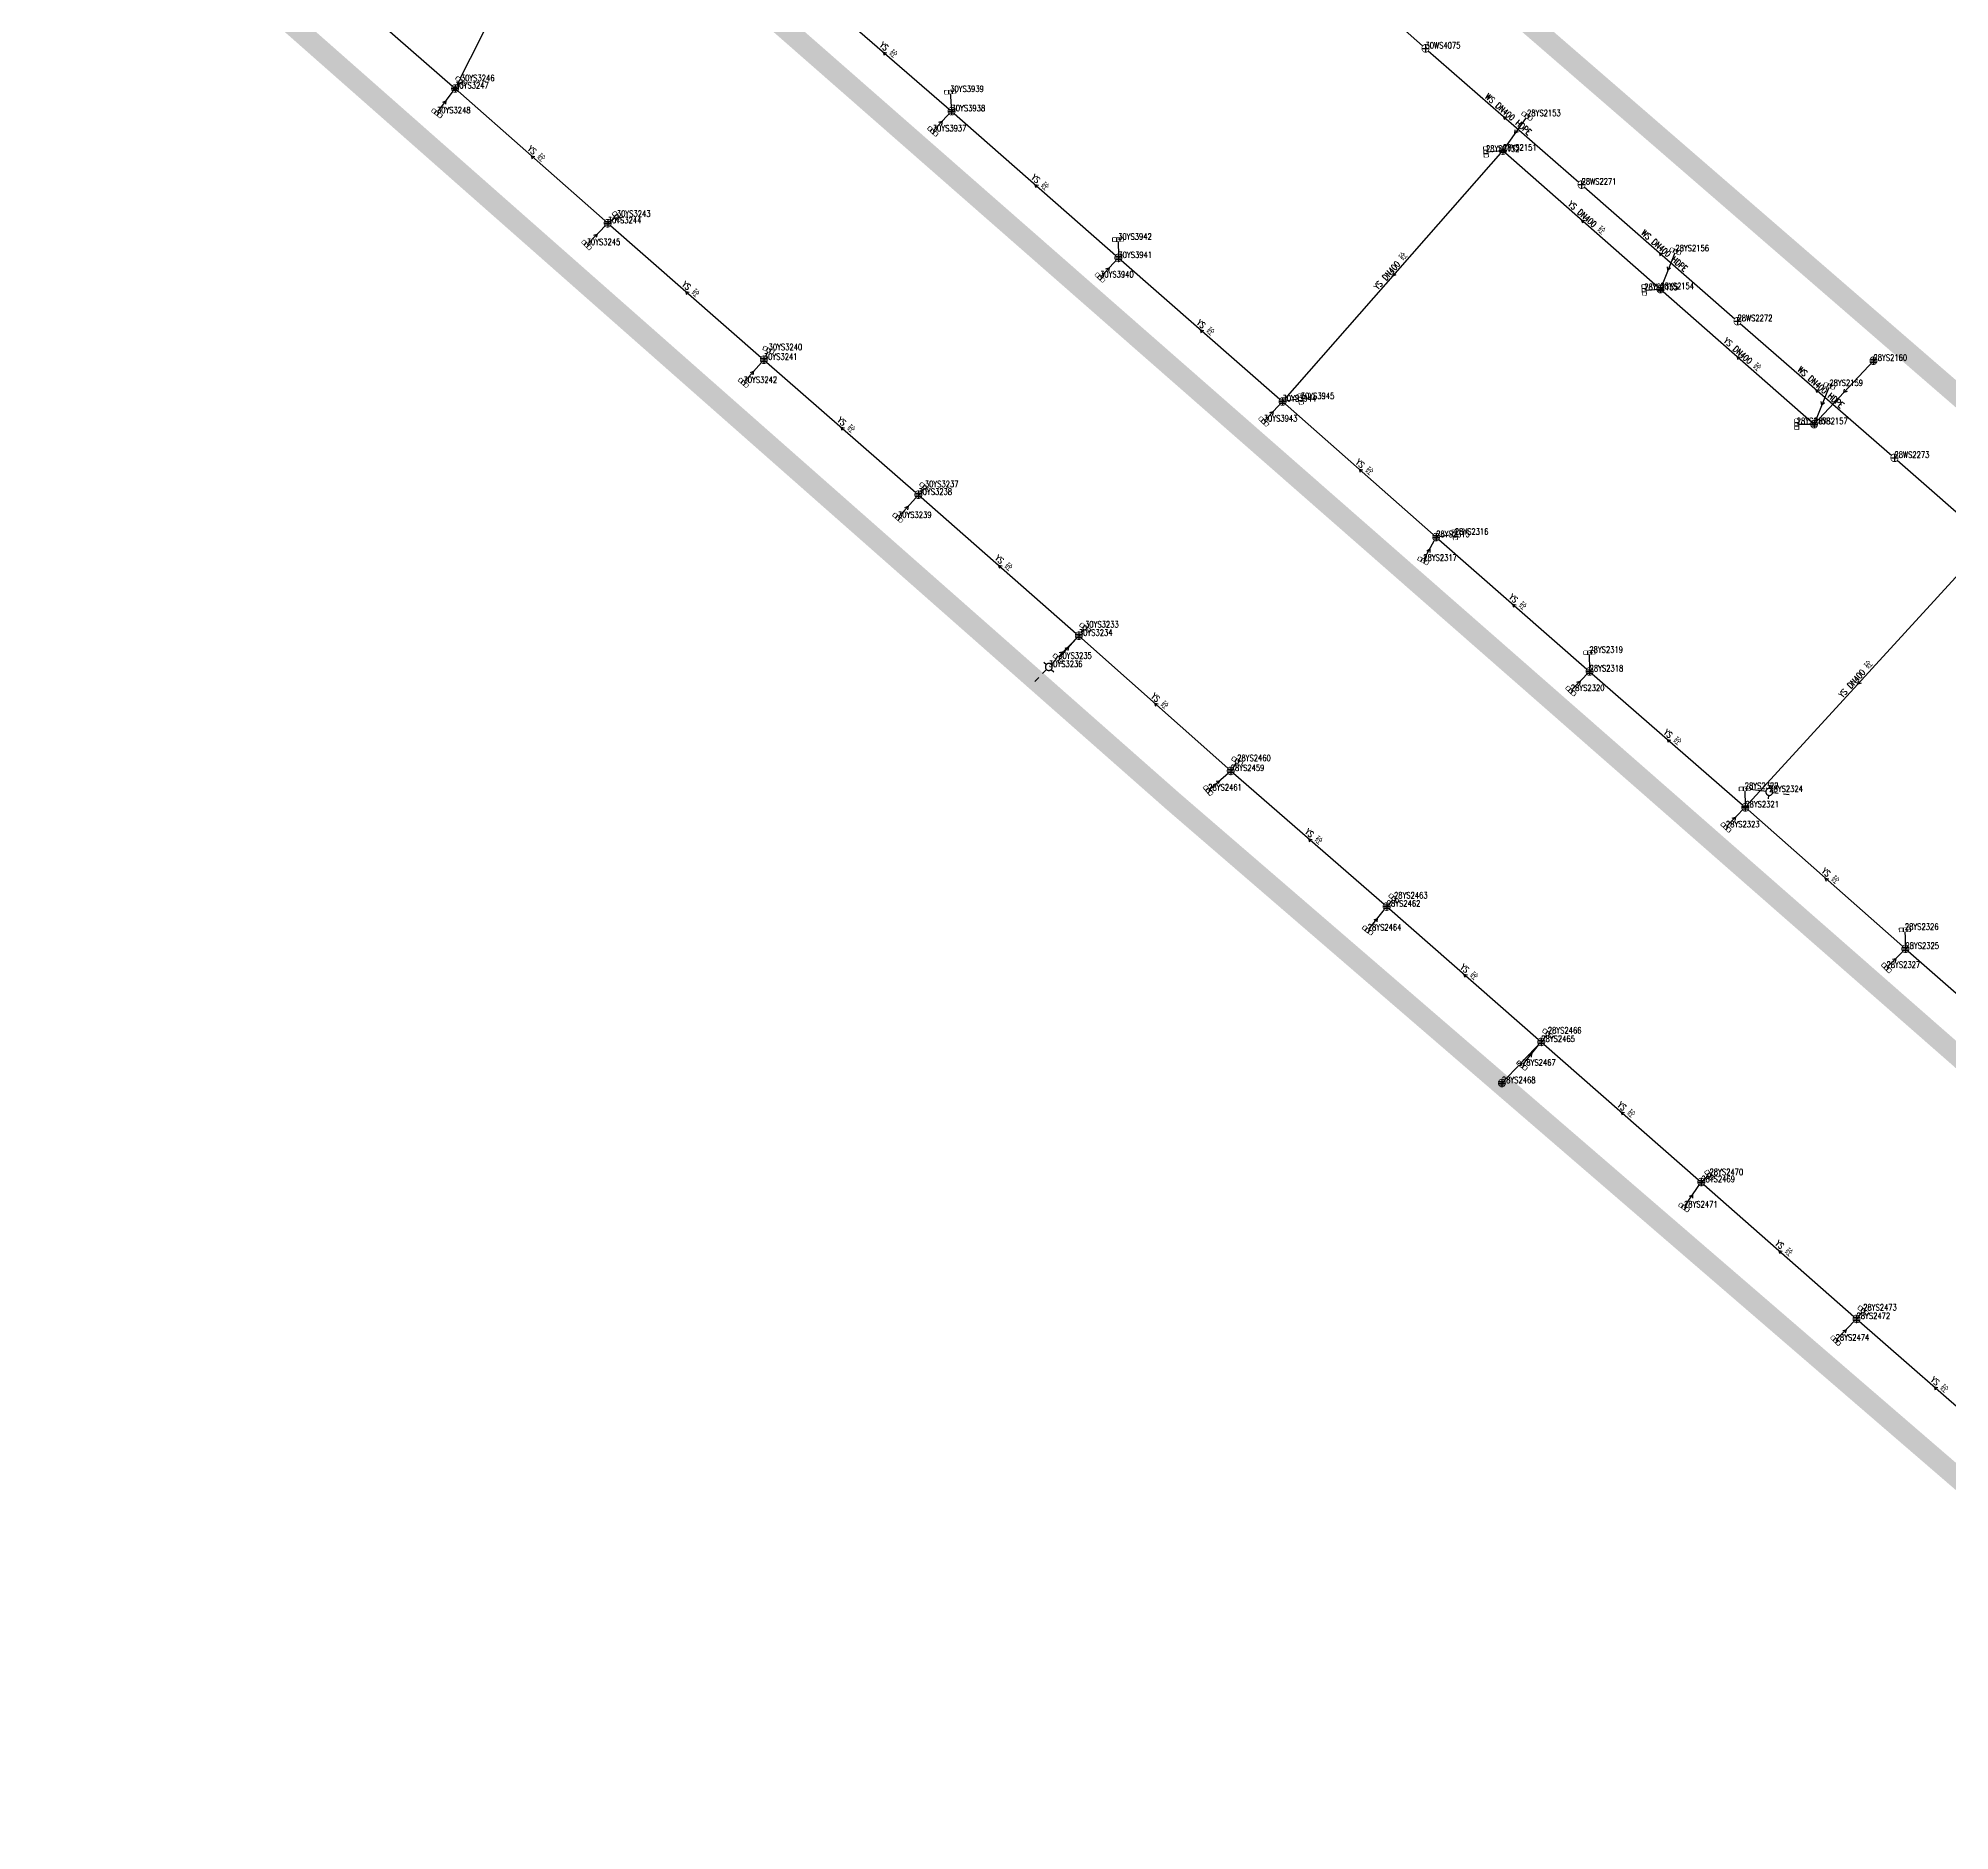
# Model space of a CAD drawing. Extents: x 78813 to 99477, y 2421021 to 2448125.
# Drawn here: x 85965 to 86241.8, y 2430223.7 to 2430483.2 of the extents above; entities that cross this region are included whole.
import ezdxf
from ezdxf.enums import TextEntityAlignment as Align

# ---------------------------------------------------------------- set-up
doc = ezdxf.new("R2010")
doc.units = 0
doc.set_wipeout_variables(frame=1)
doc.layers.get('0').update_dxf_attribs({"linetype": 'CONTINUOUS'})
for name, color, linetype in [('DX_WS', 16, 'CONTINUOUS'), ('DX_YS', 42, 'CONTINUOUS'), ('道路', 5, 'CONTINUOUS')]:
    doc.layers.add(name, color=color, linetype=linetype)
for name, color, linetype, true_color in [('WSLINE', 7, 'CONTINUOUS', 0x7f0000), ('YSANNEXE', 7, 'CONTINUOUS', 0xcc9900), ('YSLINE', 7, 'CONTINUOUS', 0xcc9900)]:
    doc.layers.add(name, color=color, linetype=linetype, true_color=true_color)
doc.styles.add('CcNameZT', font='txt.SHX', dxfattribs={"width": 0.8, "bigfont": 'HZTXT.SHX'})
doc.styles.get("Standard").update_dxf_attribs({"font": 'txt.shx', "bigfont": 'hztxt.shx'})

# ---------------------------------------------------------------- blocks, each defined once
blk = doc.blocks.new('PS污水井')
blk.add_lwpolyline([(1, 0), (1, 0.07), (0.99, 0.14), (0.98, 0.21), (0.96, 0.28), (0.94, 0.34), (0.91, 0.41), (0.88, 0.47), (0.85, 0.53), (0.81, 0.59), (0.77, 0.64), (0.72, 0.69), (0.67, 0.74), (0.62, 0.79), (0.56, 0.83), (0.5, 0.87), (0.44, 0.9), (0.37, 0.93), (0.31, 0.95), (0.24, 0.97), (0.17, 0.98), (0.1, 0.99), (0.03, 1), (-0.03, 1), (-0.1, 0.99), (-0.17, 0.98), (-0.24, 0.97), (-0.31, 0.95), (-0.37, 0.93), (-0.44, 0.9), (-0.5, 0.87), (-0.56, 0.83), (-0.62, 0.79), (-0.67, 0.74), (-0.72, 0.69), (-0.77, 0.64), (-0.81, 0.59), (-0.85, 0.53), (-0.88, 0.47), (-0.91, 0.41), (-0.94, 0.34), (-0.96, 0.28), (-0.98, 0.21), (-0.99, 0.14), (-1, 0.07), (-1, 0), (-1, -0.07), (-0.99, -0.14), (-0.98, -0.21), (-0.96, -0.28), (-0.94, -0.34), (-0.91, -0.41), (-0.88, -0.47), (-0.85, -0.53), (-0.81, -0.59), (-0.77, -0.64), (-0.72, -0.69), (-0.67, -0.74), (-0.62, -0.79), (-0.56, -0.83), (-0.5, -0.87), (-0.44, -0.9), (-0.37, -0.93), (-0.31, -0.95), (-0.24, -0.97), (-0.17, -0.98), (-0.1, -0.99), (-0.03, -1), (0.03, -1), (0.1, -0.99), (0.17, -0.98), (0.24, -0.97), (0.31, -0.95), (0.37, -0.93), (0.44, -0.9), (0.5, -0.87), (0.56, -0.83), (0.62, -0.79), (0.67, -0.74), (0.72, -0.69), (0.77, -0.64), (0.81, -0.59), (0.85, -0.53), (0.88, -0.47), (0.91, -0.41), (0.94, -0.34), (0.96, -0.28), (0.98, -0.21), (0.99, -0.14), (1, 0)], close=True)
blk.add_wipeout([(1, 0), (1, 0.07), (0.99, 0.14), (0.98, 0.21), (0.96, 0.28), (0.94, 0.34), (0.91, 0.41), (0.88, 0.47), (0.85, 0.53), (0.81, 0.59), (0.77, 0.64), (0.72, 0.69), (0.67, 0.74), (0.62, 0.79), (0.56, 0.83), (0.5, 0.87), (0.44, 0.9), (0.37, 0.93), (0.31, 0.95), (0.24, 0.97), (0.17, 0.98), (0.1, 0.99), (0.03, 1), (-0.03, 1), (-0.1, 0.99), (-0.17, 0.98), (-0.24, 0.97), (-0.31, 0.95), (-0.37, 0.93), (-0.44, 0.9), (-0.5, 0.87), (-0.56, 0.83), (-0.62, 0.79), (-0.67, 0.74), (-0.72, 0.69), (-0.77, 0.64), (-0.81, 0.59), (-0.85, 0.53), (-0.88, 0.47), (-0.91, 0.41), (-0.94, 0.34), (-0.96, 0.28), (-0.98, 0.21), (-0.99, 0.14), (-1, 0.07), (-1, 0), (-1, -0.07), (-0.99, -0.14), (-0.98, -0.21), (-0.96, -0.28), (-0.94, -0.34), (-0.91, -0.41), (-0.88, -0.47), (-0.85, -0.53), (-0.81, -0.59), (-0.77, -0.64), (-0.72, -0.69), (-0.67, -0.74), (-0.62, -0.79), (-0.56, -0.83), (-0.5, -0.87), (-0.44, -0.9), (-0.37, -0.93), (-0.31, -0.95), (-0.24, -0.97), (-0.17, -0.98), (-0.1, -0.99), (-0.03, -1), (0.03, -1), (0.1, -0.99), (0.17, -0.98), (0.24, -0.97), (0.31, -0.95), (0.37, -0.93), (0.44, -0.9), (0.5, -0.87), (0.56, -0.83), (0.62, -0.79), (0.67, -0.74), (0.72, -0.69), (0.77, -0.64), (0.81, -0.59), (0.85, -0.53), (0.88, -0.47), (0.91, -0.41), (0.94, -0.34), (0.96, -0.28), (0.98, -0.21), (0.99, -0.14)])
for p, q in [((-1, 0), (0, 0)), ((0, 1), (0, 0)), ((0, 0), (0, -1)), ((0, 0), (1, 0))]:
    blk.add_line(p, q)
blk = doc.blocks.new('LX')
for p, q in [((-0.866, 0.5), (0, 0)), ((0, 0), (-0.866, -0.5))]:
    blk.add_line(p, q)
blk = doc.blocks.new('PS雨水井')
blk.add_lwpolyline([(1, 0), (1, 0.07), (0.99, 0.14), (0.98, 0.21), (0.96, 0.28), (0.94, 0.34), (0.91, 0.41), (0.88, 0.47), (0.85, 0.53), (0.81, 0.59), (0.77, 0.64), (0.72, 0.69), (0.67, 0.74), (0.62, 0.79), (0.56, 0.83), (0.5, 0.87), (0.44, 0.9), (0.37, 0.93), (0.31, 0.95), (0.24, 0.97), (0.17, 0.98), (0.1, 0.99), (0.03, 1), (-0.03, 1), (-0.1, 0.99), (-0.17, 0.98), (-0.24, 0.97), (-0.31, 0.95), (-0.37, 0.93), (-0.44, 0.9), (-0.5, 0.87), (-0.56, 0.83), (-0.62, 0.79), (-0.67, 0.74), (-0.72, 0.69), (-0.77, 0.64), (-0.81, 0.59), (-0.85, 0.53), (-0.88, 0.47), (-0.91, 0.41), (-0.94, 0.34), (-0.96, 0.28), (-0.98, 0.21), (-0.99, 0.14), (-1, 0.07), (-1, 0), (-1, -0.07), (-0.99, -0.14), (-0.98, -0.21), (-0.96, -0.28), (-0.94, -0.34), (-0.91, -0.41), (-0.88, -0.47), (-0.85, -0.53), (-0.81, -0.59), (-0.77, -0.64), (-0.72, -0.69), (-0.67, -0.74), (-0.62, -0.79), (-0.56, -0.83), (-0.5, -0.87), (-0.44, -0.9), (-0.37, -0.93), (-0.31, -0.95), (-0.24, -0.97), (-0.17, -0.98), (-0.1, -0.99), (-0.03, -1), (0.03, -1), (0.1, -0.99), (0.17, -0.98), (0.24, -0.97), (0.31, -0.95), (0.37, -0.93), (0.44, -0.9), (0.5, -0.87), (0.56, -0.83), (0.62, -0.79), (0.67, -0.74), (0.72, -0.69), (0.77, -0.64), (0.81, -0.59), (0.85, -0.53), (0.88, -0.47), (0.91, -0.41), (0.94, -0.34), (0.96, -0.28), (0.98, -0.21), (0.99, -0.14), (1, 0)], close=True)
blk.add_wipeout([(1, 0), (1, 0.07), (0.99, 0.14), (0.98, 0.21), (0.96, 0.28), (0.94, 0.34), (0.91, 0.41), (0.88, 0.47), (0.85, 0.53), (0.81, 0.59), (0.77, 0.64), (0.72, 0.69), (0.67, 0.74), (0.62, 0.79), (0.56, 0.83), (0.5, 0.87), (0.44, 0.9), (0.37, 0.93), (0.31, 0.95), (0.24, 0.97), (0.17, 0.98), (0.1, 0.99), (0.03, 1), (-0.03, 1), (-0.1, 0.99), (-0.17, 0.98), (-0.24, 0.97), (-0.31, 0.95), (-0.37, 0.93), (-0.44, 0.9), (-0.5, 0.87), (-0.56, 0.83), (-0.62, 0.79), (-0.67, 0.74), (-0.72, 0.69), (-0.77, 0.64), (-0.81, 0.59), (-0.85, 0.53), (-0.88, 0.47), (-0.91, 0.41), (-0.94, 0.34), (-0.96, 0.28), (-0.98, 0.21), (-0.99, 0.14), (-1, 0.07), (-1, 0), (-1, -0.07), (-0.99, -0.14), (-0.98, -0.21), (-0.96, -0.28), (-0.94, -0.34), (-0.91, -0.41), (-0.88, -0.47), (-0.85, -0.53), (-0.81, -0.59), (-0.77, -0.64), (-0.72, -0.69), (-0.67, -0.74), (-0.62, -0.79), (-0.56, -0.83), (-0.5, -0.87), (-0.44, -0.9), (-0.37, -0.93), (-0.31, -0.95), (-0.24, -0.97), (-0.17, -0.98), (-0.1, -0.99), (-0.03, -1), (0.03, -1), (0.1, -0.99), (0.17, -0.98), (0.24, -0.97), (0.31, -0.95), (0.37, -0.93), (0.44, -0.9), (0.5, -0.87), (0.56, -0.83), (0.62, -0.79), (0.67, -0.74), (0.72, -0.69), (0.77, -0.64), (0.81, -0.59), (0.85, -0.53), (0.88, -0.47), (0.91, -0.41), (0.94, -0.34), (0.96, -0.28), (0.98, -0.21), (0.99, -0.14)])
for p, q in [((-1, 0), (0, 0)), ((-0.88, 0.48), (0, 0.47)), ((0, 1), (0, 0)), ((0, 0.47), (0.88, 0.47)), ((0, 0), (0, -1)), ((0, 0), (1, 0)), ((-0.88, -0.48), (0, -0.48)), ((0, -0.48), (0.88, -0.48))]:
    blk.add_line(p, q)
blk = doc.blocks.new('PS雨篦')
blk.add_lwpolyline([(-1.5, 0.5), (0, 0.5), (1.5, 0.5), (1.5, -0.5), (0, -0.5), (-1.5, -0.5)], close=True)
blk.add_wipeout([(-1.5, 0.5), (0, 0.5), (1.5, 0.5), (1.5, -0.5), (0, -0.5), (-1.5, -0.5)])
for p, q in [((-0.51, -0.5), (-0.51, 0.5)), ((0.49, -0.5), (0.49, 0.5))]:
    blk.add_line(p, q)
blk = doc.blocks.new('PS预留口')
blk.add_lwpolyline([(4.2, 0), (5.8, 0)])
blk.add_wipeout([(1, 0), (1, 0.07), (0.99, 0.14), (0.98, 0.21), (0.96, 0.28), (0.94, 0.34), (0.91, 0.41), (0.88, 0.47), (0.85, 0.53), (0.81, 0.59), (0.77, 0.64), (0.72, 0.69), (0.67, 0.74), (0.62, 0.79), (0.56, 0.83), (0.5, 0.87), (0.44, 0.9), (0.37, 0.93), (0.31, 0.95), (0.24, 0.97), (0.17, 0.98), (0.1, 0.99), (0.03, 1), (-0.03, 1), (-0.1, 0.99), (-0.17, 0.98), (-0.24, 0.97), (-0.31, 0.95), (-0.37, 0.93), (-0.44, 0.9), (-0.5, 0.87), (-0.56, 0.83), (-0.62, 0.79), (-0.67, 0.74), (-0.72, 0.69), (-0.77, 0.64), (-0.81, 0.59), (-0.85, 0.53), (-0.88, 0.47), (-0.91, 0.41), (-0.94, 0.34), (-0.96, 0.28), (-0.98, 0.21), (-0.99, 0.14), (-1, 0.07), (-1, 0), (-1, -0.07), (-0.99, -0.14), (-0.98, -0.21), (-0.96, -0.28), (-0.94, -0.34), (-0.91, -0.41), (-0.88, -0.47), (-0.85, -0.53), (-0.81, -0.59), (-0.77, -0.64), (-0.72, -0.69), (-0.67, -0.74), (-0.62, -0.79), (-0.56, -0.83), (-0.5, -0.87), (-0.44, -0.9), (-0.37, -0.93), (-0.31, -0.95), (-0.24, -0.97), (-0.17, -0.98), (-0.1, -0.99), (-0.03, -1), (0.03, -1), (0.1, -0.99), (0.17, -0.98), (0.24, -0.97), (0.31, -0.95), (0.37, -0.93), (0.44, -0.9), (0.5, -0.87), (0.56, -0.83), (0.62, -0.79), (0.67, -0.74), (0.72, -0.69), (0.77, -0.64), (0.81, -0.59), (0.85, -0.53), (0.88, -0.47), (0.91, -0.41), (0.94, -0.34), (0.96, -0.28), (0.98, -0.21), (0.99, -0.14)])
blk.add_line((1, 0), (2.6, 0))
blk.add_lwpolyline([(1, 0), (1, 0.07), (0.99, 0.14), (0.98, 0.21), (0.96, 0.28), (0.94, 0.34), (0.91, 0.41), (0.88, 0.47), (0.85, 0.53), (0.81, 0.59), (0.77, 0.64), (0.72, 0.69), (0.67, 0.74), (0.62, 0.79), (0.56, 0.83), (0.5, 0.87), (0.44, 0.9), (0.37, 0.93), (0.31, 0.95), (0.24, 0.97), (0.17, 0.98), (0.1, 0.99), (0.03, 1), (-0.03, 1), (-0.1, 0.99), (-0.17, 0.98), (-0.24, 0.97), (-0.31, 0.95), (-0.37, 0.93), (-0.44, 0.9), (-0.5, 0.87), (-0.56, 0.83), (-0.62, 0.79), (-0.67, 0.74), (-0.72, 0.69), (-0.77, 0.64), (-0.81, 0.59), (-0.85, 0.53), (-0.88, 0.47), (-0.91, 0.41), (-0.94, 0.34), (-0.96, 0.28), (-0.98, 0.21), (-0.99, 0.14), (-1, 0.07), (-1, 0), (-1, -0.07), (-0.99, -0.14), (-0.98, -0.21), (-0.96, -0.28), (-0.94, -0.34), (-0.91, -0.41), (-0.88, -0.47), (-0.85, -0.53), (-0.81, -0.59), (-0.77, -0.64), (-0.72, -0.69), (-0.67, -0.74), (-0.62, -0.79), (-0.56, -0.83), (-0.5, -0.87), (-0.44, -0.9), (-0.37, -0.93), (-0.31, -0.95), (-0.24, -0.97), (-0.17, -0.98), (-0.1, -0.99), (-0.03, -1), (0.03, -1), (0.1, -0.99), (0.17, -0.98), (0.24, -0.97), (0.31, -0.95), (0.37, -0.93), (0.44, -0.9), (0.5, -0.87), (0.56, -0.83), (0.62, -0.79), (0.67, -0.74), (0.72, -0.69), (0.77, -0.64), (0.81, -0.59), (0.85, -0.53), (0.88, -0.47), (0.91, -0.41), (0.94, -0.34), (0.96, -0.28), (0.98, -0.21), (0.99, -0.14), (1, 0)], close=True)
for points in [[(0, 1), (0, 2)], [(0, -2), (0, -1)]]:
    blk.add_lwpolyline(points)
blk = doc.blocks.new('测量点')
h = blk.add_hatch(color=256)
edge = h.paths.add_edge_path()
edge.add_arc((0, 0), 0.5, 0, 360)
blk.add_circle((0, 0), 0.5)
blk = doc.blocks.new('gc01')
h = blk.add_hatch(color=256)
edge = h.paths.add_edge_path()
edge.add_arc((0, 0), 0.5, 0, 360)
edge.add_arc((0, 0), 0.5, 0, 360)
blk.add_circle((0, 0), 0.5)

msp = doc.modelspace()

# ---------------------------------------------------------------- linework, layer by layer
at = {"layer": 'WSLINE'}
for p, q in [((86147.09, 2430498.36), (86165.87, 2430481.78)), ((86165.87, 2430481.78), (86188.47, 2430462.06)), ((86188.47, 2430462.06), (86211.05, 2430442.28)), ((86211.05, 2430442.28), (86233.78, 2430422.5)), ((86233.78, 2430422.5), (86256.35, 2430402.72))]:
    msp.add_line(p, q, dxfattribs=at)
at = {"layer": 'YSLINE'}
for p, q in [((85979.63, 2430515.96), (86025.33, 2430475.97)), ((86025.33, 2430475.97), (86046.42, 2430517.73)), ((86077.49, 2430489.78), (86097.23, 2430472.68)), ((86026.17, 2430477.03), (86025.33, 2430475.97)), ((86022.7, 2430472.39), (86025.33, 2430475.97)), ((86025.33, 2430475.97), (86047.43, 2430456.46)), ((86097.03, 2430475.47), (86097.23, 2430472.68)), ((86094.51, 2430469.77), (86097.23, 2430472.68)), ((86097.23, 2430472.68), (86121.39, 2430451.44)), ((86180.57, 2430471.97), (86177.08, 2430466.98)), ((86177.08, 2430466.98), (86145.17, 2430430.65)), ((86174.62, 2430466.81), (86177.08, 2430466.98)), ((86048.76, 2430457.4), (86047.43, 2430456.46)), ((86044.38, 2430453.31), (86047.43, 2430456.46)), ((86047.43, 2430456.46), (86070.05, 2430436.7)), ((86121.35, 2430454.09), (86121.39, 2430451.44)), ((86202.05, 2430452.41), (86199.88, 2430446.93)), ((86118.73, 2430448.61), (86121.39, 2430451.44)), ((86121.39, 2430451.44), (86145.17, 2430430.65)), ((86197.54, 2430446.79), (86199.88, 2430446.93)), ((86070.73, 2430438.1), (86070.05, 2430436.7)), ((86067.1, 2430433.35), (86070.05, 2430436.7)), ((86070.05, 2430436.7), (86092.43, 2430417.16)), ((86222.14, 2430427.37), (86230.74, 2430436.56)), ((86224.35, 2430432.91), (86222.14, 2430427.37)), ((86142.44, 2430427.76), (86145.17, 2430430.65)), ((86147.79, 2430431.02), (86145.17, 2430430.65)), ((86145.17, 2430430.65), (86167.41, 2430411.03)), ((86219.63, 2430427.37), (86222.14, 2430427.37)), ((86089.46, 2430413.8), (86092.43, 2430417.16)), ((86093.36, 2430418.26), (86092.43, 2430417.16)), ((86092.43, 2430417.16), (86115.67, 2430396.75)), ((86165.54, 2430407.59), (86167.41, 2430411.03)), ((86170.11, 2430411.38), (86167.41, 2430411.03)), ((86167.41, 2430411.03), (86189.63, 2430391.57)), ((86244.75, 2430407.51), (86212.18, 2430371.9)), ((86111.32, 2430392.22), (86115.67, 2430396.75)), ((86112.67, 2430393.42), (86115.67, 2430396.75)), ((86116.56, 2430397.93), (86115.67, 2430396.75)), ((86115.67, 2430396.75), (86137.66, 2430377.17)), ((86189.59, 2430394.29), (86189.63, 2430391.57)), ((86186.91, 2430388.75), (86189.63, 2430391.57)), ((86189.63, 2430391.57), (86212.18, 2430371.9)), ((86134.4, 2430374.35), (86137.66, 2430377.17)), ((86138.59, 2430378.6), (86137.66, 2430377.17)), ((86137.66, 2430377.17), (86160.25, 2430357.53)), ((86212.1, 2430374.57), (86212.18, 2430371.9)), ((86215.65, 2430374.13), (86212.1, 2430374.57)), ((86209.37, 2430369.01), (86212.18, 2430371.9)), ((86212.18, 2430371.9), (86235.36, 2430351.41)), ((86161.3, 2430358.71), (86160.25, 2430357.53)), ((86157.5, 2430354.09), (86160.25, 2430357.53)), ((86160.25, 2430357.53), (86182.63, 2430337.94)), ((86235.29, 2430354.16), (86235.36, 2430351.41)), ((86232.63, 2430348.66), (86235.36, 2430351.41)), ((86235.36, 2430351.41), (86257.68, 2430331.91)), ((86183.58, 2430339.15), (86182.63, 2430337.94)), ((86176.93, 2430331.98), (86182.63, 2430337.94)), ((86179.85, 2430334.51), (86182.63, 2430337.94)), ((86182.63, 2430337.94), (86205.81, 2430317.65)), ((86203.3, 2430313.98), (86205.81, 2430317.65)), ((86207, 2430318.65), (86205.81, 2430317.65)), ((86205.81, 2430317.65), (86228.29, 2430297.83)), ((86225.26, 2430294.7), (86228.29, 2430297.83)), ((86229.25, 2430299.05), (86228.29, 2430297.83)), ((86228.29, 2430297.83), (86250.82, 2430278.15))]:
    msp.add_line(p, q, dxfattribs=at)

# ---------------------------------------------------------------- block references
at = {"layer": 'DX_WS', "yscale": 0.5, "zscale": 0.5}
for p, xscale, rotation in [((86177.17, 2430471.92), 0.4999999999592625, 139.1374888230383), ((86199.76, 2430452.17), 0.5000000001470603, 138.5645310020385), ((86222.41, 2430432.39), 0.4999999999592625, 139.1374888230383)]:
    msp.add_blockref('LX', p, dxfattribs=dict(at, xscale=xscale, rotation=rotation))
at = {"layer": 'YSANNEXE', "yscale": 0.5, "zscale": 0.5}
for p, xscale, rotation in [((86087.36, 2430481.23), 0.4999999999592625, 139.1374888230383), ((86036.38, 2430466.21), 0.5000000001470603, 138.5645310020385), ((86109.31, 2430462.06), 0.5000000001470603, 138.5645310020385), ((86188.48, 2430456.96), 0.5000000001470603, 138.5645310020385), ((86161.12, 2430448.82), 0.50000000014632, 228.6101602728715), ((86200.97, 2430449.67), 0.5000000001442558, 248.6636830929885), ((86058.74, 2430446.58), 0.4999999999592625, 139.1374888230383), ((86133.28, 2430441.04), 0.5000000001470603, 138.5645310020385), ((86211.01, 2430437.15), 0.5000000001470603, 138.5645310020385), ((86223.24, 2430430.14), 0.49999999992564, 248.0907252889562), ((86081.24, 2430426.93), 0.4999999999592625, 139.1374888230383), ((86156.29, 2430420.84), 0.5000000001470603, 138.5645310020385), ((86104.05, 2430406.96), 0.5000000001470603, 138.5645310020385), ((86178.52, 2430401.3), 0.5000000001470603, 138.5645310020385), ((86228.47, 2430389.71), 0.5000000000745004, 227.4642446757911), ((86126.67, 2430386.96), 0.5000000001470603, 138.5645310020385), ((86200.9, 2430381.74), 0.4999999999592625, 139.1374888230383), ((86148.96, 2430367.35), 0.4999999999592625, 139.1374888230383), ((86223.77, 2430361.65), 0.5000000001470603, 138.5645310020385), ((86171.44, 2430347.74), 0.5000000001470603, 138.5645310020385), ((86194.22, 2430327.8), 0.5000000001470603, 138.5645310020385), ((86217.05, 2430307.74), 0.5000000001470603, 138.5645310020385), ((86239.56, 2430287.99), 0.5000000001470603, 138.5645310020385)]:
    msp.add_blockref('LX', p, dxfattribs=dict(at, xscale=xscale, rotation=rotation))

# ---------------------------------------------------------------- texts
at = {"layer": 'DX_WS', "style": 'CcNameZT', "width": 0.8}
for rotation, p in [(318.9052, (86177.33, 2430472.11, -0.02)), (318.7805, (86199.93, 2430452.36, 0)), (318.953, (86222.58, 2430432.58, 0.02))]:
    msp.add_text(' WS DN400 HDPE', height=0.9, rotation=rotation, dxfattribs=at).set_placement(p, align=Align.CENTER)
at = {"layer": 'DX_YS', "style": 'CcNameZT', "width": 0.8}
for s, rotation, p in [(' YS 砼', 319.1001, (86087.53, 2430481.42, 0.89)), (' YS 砼', 318.5559, (86036.54, 2430466.4, 1.2)), (' YS 砼', 318.6805, (86109.48, 2430462.25, 0.96)), (' YS DN400 砼', 318.67, (86188.65, 2430457.14, 1.31)), (' YS DN400 砼', 48.7141, (86160.94, 2430448.98, 1.22)), (' YS 砼', 318.871, (86058.9, 2430446.77, 1.1)), (' YS 砼', 318.8349, (86133.45, 2430441.23, 1.12)), (' YS DN400 砼', 318.6911, (86211.18, 2430437.34, 1.24)), (' YS 砼', 318.8792, (86081.4, 2430427.12, 1.19)), (' YS 砼', 318.5789, (86156.46, 2430421.03, 1.02)), (' YS 砼', 318.7118, (86104.22, 2430407.14, 1.17)), (' YS 砼', 318.7902, (86178.68, 2430401.49, 1.04)), (' YS DN400 砼', 47.5503, (86228.28, 2430389.88, 1.16)), (' YS 砼', 318.3071, (86126.83, 2430387.14, 1.11)), (' YS 砼', 318.9063, (86201.07, 2430381.92, 0.97)), (' YS 砼', 319.0109, (86149.12, 2430367.54, 1.26)), (' YS 砼', 318.5207, (86223.94, 2430361.84, 1.07)), (' YS 砼', 318.7871, (86171.61, 2430347.92, 1.34)), (' YS 砼', 318.8132, (86194.38, 2430327.98, 1.21)), (' YS 砼', 318.6085, (86217.22, 2430307.93, 1.27)), (' YS 砼', 318.8483, (86239.72, 2430288.18, 1.25))]:
    msp.add_text(s, height=0.9, rotation=rotation, dxfattribs=at).set_placement(p, align=Align.CENTER)

# ---------------------------------------------------------------- next in the draw order: block references
at = {"layer": 'DX_WS', "xscale": 0.5, "yscale": 0.5, "zscale": 0.5}
for p in [(86165.87, 2430481.78, 0.05), (86188.47, 2430462.06, -0.02), (86211.05, 2430442.28, 0), (86233.78, 2430422.5, 0.02)]:
    msp.add_blockref('PS污水井', p, dxfattribs=at)
at = {"layer": 'DX_YS', "xscale": 0.5, "yscale": 0.5, "zscale": 0.5}
for p in [(86025.33, 2430475.97, 1.06), (86097.23, 2430472.68, 0.88), (86047.43, 2430456.46, 1.2), (86121.39, 2430451.44, 0.96), (86070.05, 2430436.7, 1.1), (86230.74, 2430436.56, 1.3), (86145.17, 2430430.65, 1.12), (86092.43, 2430417.16, 1.19), (86167.41, 2430411.03, 1.02), (86115.67, 2430396.75, 1.17), (86189.63, 2430391.57, 1.04), (86137.66, 2430377.17, 1.11), (86212.18, 2430371.9, 0.97), (86160.25, 2430357.53, 1.26), (86235.36, 2430351.41, 1.07), (86182.63, 2430337.94, 1.34), (86176.93, 2430331.98, 1.53), (86205.81, 2430317.65, 1.21), (86228.29, 2430297.83, 1.27)]:
    msp.add_blockref('PS雨水井', p, dxfattribs=at)
at = {"layer": 'DX_YS', "yscale": 0.5, "zscale": 0.5}
for name, p, xscale, rotation in [('PS雨篦', (86097.03, 2430475.47, 2.63), 0.5000000000133605, 184.1644741997079), ('PS雨篦', (86022.7, 2430472.39, 2.9), 0.5000000000946523, 323.7725146981624), ('PS雨篦', (86180.57, 2430471.97, 2.74), 0.4999999999560029, 144.9894818858071), ('PS雨篦', (86094.51, 2430469.77, 2.52), 0.5000000000398851, 316.9098291725442), ('PS雨篦', (86174.62, 2430466.81, 2.65), 0.4999999998823804, 274.0789797506272), ('PS雨篦', (86044.38, 2430453.31, 2.79), 0.5000000000097391, 315.8611776673647), ('PS雨篦', (86121.35, 2430454.09, 2.45), 0.5000000000034832, 180.7777229881901), ('PS雨篦', (86118.73, 2430448.61, 2.53), 0.4999999998779268, 316.7514911727899), ('PS雨篦', (86067.1, 2430433.35, 2.74), 0.4999999998785137, 318.7065827373506), ('PS雨篦', (86224.35, 2430432.91, 2.67), 0.4999999999265922, 158.3127609387386), ('PS雨篦', (86147.79, 2430431.02, 2.71), 0.5000000000614311, 98.17915695035552), ('PS雨篦', (86142.44, 2430427.76, 2.71), 0.5000000000307231, 316.6115288144119), ('PS雨篦', (86089.46, 2430413.8, 2.66), 0.4999999999630781, 318.5002174553011), ('PS雨篦', (86170.11, 2430411.38, 2.44), 0.4999999999813428, 97.31003414319355), ('PS雨篦', (86165.54, 2430407.59, 2.48), 0.4999999999397773, 331.4690463123135), ('PS雨篦', (86112.67, 2430393.42, 2.69), 0.5000000001006925, 317.920629401341), ('PS雨篦', (86189.59, 2430394.29, 2.42), 0.4999999999985941, 180.8639017728129), ('PS雨篦', (86186.91, 2430388.75, 2.5), 0.4999999999764304, 316.0570742439268), ('PS雨篦', (86134.4, 2430374.35, 2.52), 0.5000000000746635, 310.8333709666664), ('PS雨篦', (86212.1, 2430374.57, 2.53), 0.5000000000058283, 181.7597514201559), ('PS预留口', (86215.65, 2430374.13, 2.79), 0.5000000000021563, 352.9166201369163), ('PS雨篦', (86209.37, 2430369.01, 2.59), 0.5000000000194741, 315.8239091662067), ('PS雨篦', (86157.5, 2430354.09, 2.57), 0.4999999998709735, 321.2955594113834), ('PS雨篦', (86235.29, 2430354.16, 2.47), 0.4999999999997535, 181.3753346874926), ('PS雨篦', (86232.63, 2430348.66, 2.55), 0.4999999998819929, 315.1568025173792), ('PS雨篦', (86179.85, 2430334.51, 2.59), 0.4999999999808377, 320.9162220809836), ('PS雨篦', (86203.3, 2430313.98, 2.63), 0.5000000001130301, 325.678334165282), ('PS雨篦', (86225.26, 2430294.7, 2.69), 0.4999999998747178, 315.8542659964938)]:
    msp.add_blockref(name, p, dxfattribs=dict(at, xscale=xscale, rotation=rotation))

# ---------------------------------------------------------------- next in the draw order: linework, layer by layer
at = {"layer": 'YSLINE'}
for p, q in [((86177.08, 2430466.98), (86199.88, 2430446.93)), ((86199.88, 2430446.93), (86222.14, 2430427.37))]:
    msp.add_line(p, q, dxfattribs=at)

# ---------------------------------------------------------------- next in the draw order: block references
at = {"layer": 'DX_YS', "yscale": 0.5, "zscale": 0.5}
for name, p, xscale, rotation in [('PS雨篦', (86026.17, 2430477.03, 2.52), 0.4999999999887294, 141.5045886890127), ('PS雨篦', (86048.76, 2430457.4, 2.58), 0.5000000001683909, 125.2598228060051), ('PS雨篦', (86070.73, 2430438.1, 2.55), 0.4999999999893128, 154.1095663974567), ('PS雨篦', (86093.36, 2430418.26, 2.72), 0.4999999998711097, 139.93436621419), ('PS雨篦', (86116.56, 2430397.93, 2.6), 0.4999999999978686, 142.9516839043251), ('PS预留口', (86111.32, 2430392.22, 1.42), 0.4999999999275893, 226.1212815315824), ('PS雨篦', (86138.59, 2430378.6, 2.5), 0.4999999999660289, 147.1013889273385), ('PS雨篦', (86161.3, 2430358.71, 2.53), 0.5000000001237676, 138.3604387114712), ('PS雨篦', (86183.58, 2430339.15, 2.61), 0.4999999999733607, 141.7635233048171), ('PS雨篦', (86207, 2430318.65, 2.59), 0.5000000000627758, 129.7867175844194), ('PS雨篦', (86229.25, 2430299.05, 2.68), 0.5000000000580254, 141.9427950301604)]:
    msp.add_blockref(name, p, dxfattribs=dict(at, xscale=xscale, rotation=rotation))
at = {"layer": 'YSANNEXE', "yscale": 0.5, "zscale": 0.5}
for p, xscale, rotation in [((86024.01, 2430474.18), 0.5000000001102092, 53.85803275079391), ((86095.87, 2430471.22), 0.5000000000658894, 46.98253920664027), ((86178.82, 2430469.48), 0.5000000000907836, 234.9126960100169), ((86045.9, 2430454.88), 0.4999999998289463, 45.83662359235585), ((86120.06, 2430450.03), 0.5000000000658894, 46.98253920664027), ((86068.57, 2430435.03), 0.500000000158134, 48.70141260181136), ((86226.44, 2430431.96), 0.5000000001502876, 226.9825361458378), ((86143.81, 2430429.2), 0.5000000000947901, 46.40958141678438), ((86090.95, 2430415.48), 0.500000000158134, 48.70141260181136), ((86166.48, 2430409.31), 0.4999999998096251, 61.30648406621778), ((86188.27, 2430390.16), 0.4999999998289463, 45.83662359235585), ((86136.03, 2430375.76), 0.4999999999234024, 40.68000344484277), ((86210.77, 2430370.46), 0.4999999998289463, 45.83662359235585), ((86158.88, 2430355.81), 0.5000000001003929, 51.56620157030893), ((86233.99, 2430350.03), 0.499999999860744, 45.26366580035281), ((86181.24, 2430336.23), 0.5000000001585412, 50.99324378081111), ((86179.78, 2430334.96), 0.5000000000947901, 46.40958141678438), ((86204.55, 2430315.81), 0.499999999832394, 55.57690611497817), ((86226.78, 2430296.27), 0.4999999998289463, 45.83662359235585)]:
    msp.add_blockref('LX', p, dxfattribs=dict(at, xscale=xscale, rotation=rotation))

# ---------------------------------------------------------------- next in the draw order: texts
at = {"layer": 'DX_WS', "style": 'CcNameZT', "width": 0.8}
for s, p in [('30WS4075', (86165.87, 2430481.78, 0.05)), ('28WS2271', (86188.47, 2430462.06, -0.02)), ('28WS2272', (86211.05, 2430442.28, 0)), ('28WS2273', (86233.78, 2430422.5, 0.02))]:
    msp.add_text(s, height=0.9, dxfattribs=at).set_placement(p)
at = {"layer": 'DX_YS', "width": 0.8}
for s, p in [('30YS3939', (86097.03, 2430475.47, 2.63)), ('30YS3248', (86022.7, 2430472.39, 2.9)), ('30YS3938', (86097.23, 2430472.68, 0.88)), ('28YS2153', (86180.57, 2430471.97, 2.74)), ('30YS3937', (86094.51, 2430469.77, 2.52)), ('30YS3942', (86121.35, 2430454.09, 2.45)), ('30YS3245', (86044.38, 2430453.31, 2.79)), ('30YS3941', (86121.39, 2430451.44, 0.96)), ('30YS3940', (86118.73, 2430448.61, 2.53)), ('28YS2160', (86230.74, 2430436.56, 1.3)), ('30YS3242', (86067.1, 2430433.35, 2.74)), ('28YS2159', (86224.35, 2430432.91, 2.67)), ('30YS3944', (86145.17, 2430430.65, 1.12)), ('30YS3945', (86147.79, 2430431.02, 2.71)), ('30YS3943', (86142.44, 2430427.76, 2.71)), ('30YS3239', (86089.46, 2430413.8, 2.66)), ('28YS2315', (86167.41, 2430411.03, 1.02)), ('28YS2316', (86170.11, 2430411.38, 2.44)), ('28YS2317', (86165.54, 2430407.59, 2.48)), ('28YS2319', (86189.59, 2430394.29, 2.42)), ('28YS2318', (86189.63, 2430391.57, 1.04)), ('28YS2320', (86186.91, 2430388.75, 2.5)), ('28YS2461', (86134.4, 2430374.35, 2.52)), ('28YS2322', (86212.1, 2430374.57, 2.53)), ('28YS2324', (86215.65, 2430374.13, 2.79)), ('28YS2321', (86212.18, 2430371.9, 0.97)), ('28YS2323', (86209.37, 2430369.01, 2.59)), ('28YS2464', (86157.5, 2430354.09, 2.57)), ('28YS2326', (86235.29, 2430354.16, 2.47)), ('28YS2325', (86235.36, 2430351.41, 1.07)), ('28YS2327', (86232.63, 2430348.66, 2.55)), ('28YS2468', (86176.93, 2430331.98, 1.53)), ('28YS2467', (86179.85, 2430334.51, 2.59)), ('28YS2471', (86203.3, 2430313.98, 2.63)), ('28YS2474', (86225.26, 2430294.7, 2.69))]:
    msp.add_text(s, height=0.9, dxfattribs=at).set_placement(p)

# ---------------------------------------------------------------- next in the draw order: block references
at = {"layer": 'DX_YS', "xscale": 0.5, "yscale": 0.5, "zscale": 0.5}
for name, p in [('测量点', (86025.33, 2430475.97, 1.06)), ('gc01', (86025.33, 2430475.97, 1.06)), ('PS雨水井', (86177.08, 2430466.98, 1.22)), ('PS雨水井', (86199.88, 2430446.93, 1.33)), ('PS雨水井', (86222.14, 2430427.37, 1.3))]:
    msp.add_blockref(name, p, dxfattribs=at)
at = {"layer": 'DX_YS', "yscale": 0.5, "zscale": 0.5}
for p, xscale, rotation in [((86202.05, 2430452.41, 2.66), 0.4999999999386062, 158.4133494395405), ((86197.54, 2430446.79, 2.68), 0.4999999998687282, 273.4453310485497), ((86219.63, 2430427.37, 2.61), 0.4999999999824795, 269.9089098024317)]:
    msp.add_blockref('PS雨篦', p, dxfattribs=dict(at, xscale=xscale, rotation=rotation))
at = {"layer": 'YSANNEXE', "yscale": 0.5, "zscale": 0.5}
for p, xscale, rotation in [((86113.49, 2430394.48), 0.4999999998289463, 45.83662359235585), ((86114.17, 2430395.09), 0.5000000000436156, 48.12845479608112)]:
    msp.add_blockref('LX', p, dxfattribs=dict(at, xscale=xscale, rotation=rotation))

# ---------------------------------------------------------------- next in the draw order: texts
at = {"layer": 'DX_YS', "width": 0.8}
for s, p in [('30YS3247', (86025.33, 2430475.97, 1.06)), ('30YS3246', (86026.17, 2430477.03, 2.52)), ('30YS3244', (86047.43, 2430456.46, 1.2)), ('30YS3243', (86048.76, 2430457.4, 2.58)), ('30YS3240', (86070.73, 2430438.1, 2.55)), ('30YS3241', (86070.05, 2430436.7, 1.1)), ('30YS3237', (86093.36, 2430418.26, 2.72)), ('30YS3238', (86092.43, 2430417.16, 1.19)), ('30YS3234', (86115.67, 2430396.75, 1.17)), ('30YS3233', (86116.56, 2430397.93, 2.6)), ('30YS3235', (86112.67, 2430393.42, 2.69)), ('30YS3236', (86111.32, 2430392.22, 1.42)), ('28YS2459', (86137.66, 2430377.17, 1.11)), ('28YS2460', (86138.59, 2430378.6, 2.5)), ('28YS2462', (86160.25, 2430357.53, 1.26)), ('28YS2463', (86161.3, 2430358.71, 2.53)), ('28YS2465', (86182.63, 2430337.94, 1.34)), ('28YS2466', (86183.58, 2430339.15, 2.61)), ('28YS2470', (86207, 2430318.65, 2.59)), ('28YS2469', (86205.81, 2430317.65, 1.21)), ('28YS2473', (86229.25, 2430299.05, 2.68)), ('28YS2472', (86228.29, 2430297.83, 1.27))]:
    msp.add_text(s, height=0.9, dxfattribs=at).set_placement(p)

# ---------------------------------------------------------------- next in the draw order: linework, layer by layer
at = {"layer": '道路', "const_width": 3, "flags": 128}
for points in [[(83418.46, 2432865.07), (84960.96, 2431447.82), (86043.08, 2430511), (88488.76, 2428368.31)], [(87387.56, 2429283.29), (86552.32, 2430008.08), (86129.28, 2430372.79), (84963.33, 2431400.5)], [(85289.33, 2431259.98), (86091.1, 2430562.99), (87126.67, 2429666.53)]]:
    msp.add_lwpolyline(points, dxfattribs=at)

# ---------------------------------------------------------------- next in the draw order: texts
at = {"layer": 'DX_YS', "width": 0.8}
for s, p in [('28YS2152', (86174.62, 2430466.81, 2.65)), ('28YS2151', (86177.08, 2430466.98, 1.22)), ('28YS2156', (86202.05, 2430452.41, 2.66)), ('28YS2155', (86197.54, 2430446.79, 2.68)), ('28YS2154', (86199.88, 2430446.93, 1.33)), ('28YS2158', (86219.63, 2430427.37, 2.61)), ('28YS2157', (86222.14, 2430427.37, 1.3))]:
    msp.add_text(s, height=0.9, dxfattribs=at).set_placement(p)

doc.saveas('drawing.dxf')
